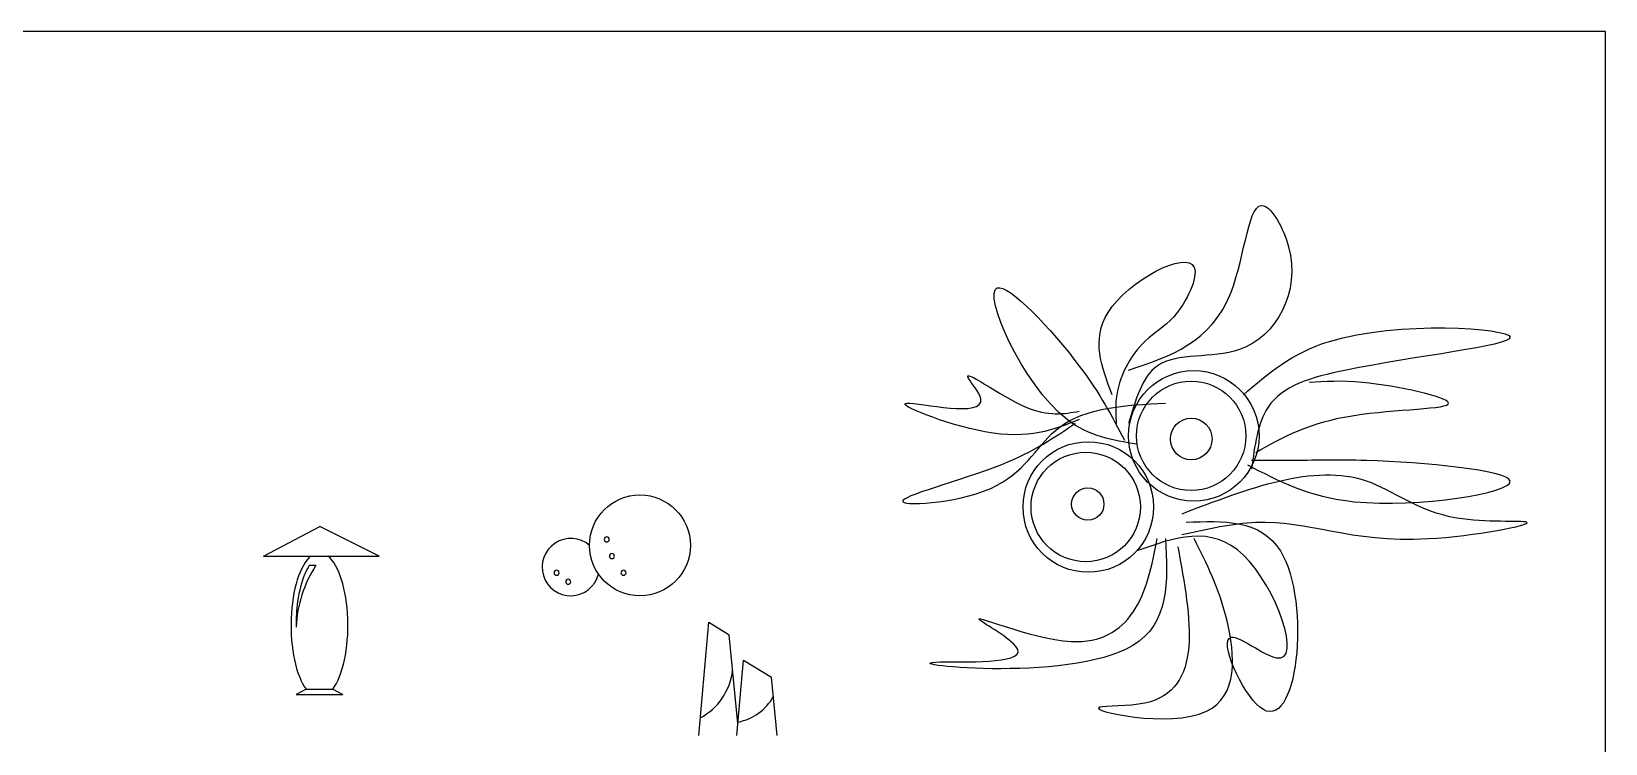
# Model space of a CAD drawing. Header units: metres. Extents: x 3586 to 7307, y 3108 to 6437.
# Drawn here: x 4055.1215 to 4055.5524, y 3261.9046 to 3262.0994 of the extents above; entities that cross this region are included whole.
import ezdxf

# ---------------------------------------------------------------- set-up
doc = ezdxf.new("R2010")
doc.units = ezdxf.units.M
doc.layers.add('PLANTERS', color=3, linetype='Continuous')
doc.linetypes.add('ZIGZAG', pattern='A,0.00254,-5.08,[131,ltypeshp.shx,S=5.08,R=0,X=-5.08,Y=0],-10.16,[131,ltypeshp.shx,S=5.08,R=180,X=5.08,Y=0],-5.08', length=20.32254)

msp = doc.modelspace()

# ---------------------------------------------------------------- linework, layer by layer
for p, q in [((4055.552372351333, 3262.099402729565), (4053.953817079998, 3262.099402729565)), ((4055.552372351333, 3260.957130746359), (4055.552372351333, 3262.099402729565)), ((4055.304144169503, 3261.906801890307), (4055.306911239607, 3261.937802323097)), ((4055.306911239607, 3261.937802323097), (4055.312445379814, 3261.934382553241)), ((4055.314883350366, 3261.910082177211), (4055.312445379814, 3261.934382553241)), ((4055.314590554975, 3261.906801890307), (4055.316433067319, 3261.92744418629)), ((4055.316433067319, 3261.92744418629), (4055.324060751316, 3261.922730730753)), ((4055.32565883539, 3261.906801890307), (4055.324060751316, 3261.922730730753))]:
    msp.add_line(p, q)
at = {"ltscale": 0.5}
for p, q in [((4055.184980607339, 3261.955886204689), (4055.200479639791, 3261.964007662192)), ((4055.216664754661, 3261.955886204689), (4055.200479639791, 3261.964007662192)), ((4055.184980607339, 3261.955886204689), (4055.216664754661, 3261.955886204689)), ((4055.197595530116, 3261.953380604112), (4055.199368945132, 3261.953392711726)), ((4055.196696352709, 3261.919440894739), (4055.193929282605, 3261.918057359687)), ((4055.193929282605, 3261.918057359687), (4055.206746314279, 3261.918057359687)), ((4055.196696352709, 3261.919440894739), (4055.203979244176, 3261.919440894739)), ((4055.203979244176, 3261.919440894739), (4055.206746314279, 3261.918057359687))]:
    msp.add_line(p, q, dxfattribs=at)
msp.add_circle((4055.288061570112, 3261.95881870058), 0.01380360679034098)
for centre, radius, start, end in [((4055.269128859347, 3261.952877192263), 0.007835737511523043, 49.11220523736077, 345.7338437701287), ((4055.278984862172, 3261.960451544888), 0.0006917675259501266, 0, 180), ((4055.278984862172, 3261.960451544888), 0.0006917675259501266, 180, 0), ((4055.280392301079, 3261.955884683898), 0.0006917675259501266, 0, 180), ((4055.280392301079, 3261.955884683898), 0.0006917675254953792, 180, 0), ((4055.265262288069, 3261.951317822907), 0.0006917675259501266, 0, 180), ((4055.265262288069, 3261.951317822907), 0.0006917675259501266, 180, 0), ((4055.283559057802, 3261.951317822907), 0.0006917675259501266, 0, 180), ((4055.283559057802, 3261.951317822907), 0.0006917675259501266, 180, 0), ((4055.268429032004, 3261.948858743013), 0.0006917675254953792, 0, 180), ((4055.268429032004, 3261.948858743013), 0.0006917675259501266, 180, 0), ((4055.296596932371, 3261.926587072528), 0.01696665338404563, 298.0430639244709, 352.9665000077522), ((4055.312313426517, 3261.924319081681), 0.01407139328725046, 280.6744910859344, 330.7538125747831)]:
    msp.add_arc(centre, radius, start, end)
msp.add_arc((4055.228288728411, 3261.93476737129), 0.03439850536334643, 147.2170643786431, 177.1095724197827, dxfattribs=at)
for start_param, end_param in [(3.446734478247323, 5.796817281980999), (6.769553332377908, 9.11963613611185)]:
    msp.add_ellipse((4055.200337798442, 3261.936971782188), major_axis=(0, -0.01983050551367282), ratio=0.3928569643938719, start_param=start_param, end_param=end_param, dxfattribs=at)
msp.add_open_spline([(4055.197595530116, 3261.953380604112), (4055.19758012487, 3261.953358056512), (4055.197564729743, 3261.953335314763), (4055.197107031667, 3261.952652903534), (4055.196674617617, 3261.951835323714), (4055.195442998005, 3261.948887756512), (4055.194771861592, 3261.946303041582), (4055.194059008109, 3261.941225332724), (4055.193910323082, 3261.938837888918), (4055.19393398497, 3261.936462756389)], degree=3, knots=[3.663641903225524, 3.663641903225524, 3.663641903225524, 3.663641903225524, 3.671457505962569, 3.671457505962569, 3.896180533677815, 3.896180533677815, 4.36917825023203, 4.36917825023203, 4.738780598799732, 4.738780598799732, 4.738780598799732, 4.738780598799732], dxfattribs=at)
at = {"layer": 'PLANTERS', "color": 32, "linetype": 'ZIGZAG', "ltscale": 0.05}
for centre, radius in [((4055.439664530293, 3261.98877759511), 0.01786697430181412), ((4055.43895583859, 3261.98877759511), 0.01496370666510256), ((4055.41079447728, 3261.969316242604), 0.01786697430181412), ((4055.410085785576, 3261.969316242604), 0.01496370666510256)]:
    msp.add_circle(centre, radius, dxfattribs=at)
at = {"layer": 'PLANTERS', "color": 32, "linetype": 'ZIGZAG', "ltscale": 0.025}
for centre, radius in [((4055.438979414517, 3261.987925457048), 0.005697999649528641), ((4055.410655153755, 3261.970112846124), 0.004428093598094086)]:
    msp.add_circle(centre, radius, dxfattribs=at)
at = {"layer": 'PLANTERS', "color": 74}
for points in [[(4055.421816112337, 3262.006762781302), (4055.449895781907, 3262.028131328157), (4055.458881210875, 3262.051749195733), (4055.465620331572, 3262.040502592126), (4055.452142155472, 3262.012386083106), (4055.429678419817, 3262.007887441663), (4055.421816112337, 3261.992142196611)], [(4055.417323365206, 3262.000014819137), (4055.416200178423, 3262.022508026353), (4055.439787100862, 3262.034879290322), (4055.434171166948, 3262.021383365992), (4055.426308859468, 3262.014635403827), (4055.418446551989, 3261.998890158776), (4055.418446551989, 3261.992142196611)], [(4055.424062485903, 3261.986518894807), (4055.404968310595, 3261.993266856972), (4055.385874135288, 3262.029255988518), (4055.408337870944, 3262.007887441663), (4055.420692925554, 3261.987643555168)], [(4055.453265342255, 3262.000014819137), (4055.4768521994, 3262.014635403827), (4055.526272417842, 3262.015760064188), (4055.481344946531, 3262.006762781302), (4055.460004397658, 3261.996640838055), (4055.455511650527, 3261.979770932643)], [(4055.408337870944, 3261.993266856972), (4055.38250457494, 3261.98989287589), (4055.361164026066, 3261.997765498415), (4055.381381388157, 3261.998890158776), (4055.378011827808, 3262.00451346058), (4055.393736442767, 3261.996640838055), (4055.408337870944, 3261.995516177694)], [(4055.45663483731, 3261.984269574086), (4055.483591320096, 3261.994391517333), (4055.509424616101, 3261.997765498415), (4055.485837693662, 3262.003388800219), (4055.471236265486, 3262.003388800219)], [(4055.407214684161, 3261.992142196611), (4055.386997322071, 3261.980895593004), (4055.360040839284, 3261.970773649757), (4055.385874135288, 3261.9752722912), (4055.40272193703, 3261.991017536251), (4055.431924793382, 3261.997765498415)], [(4055.454388463744, 3261.980895593004), (4055.483591320096, 3261.970773649757), (4055.526272417842, 3261.976396951561), (4055.486960880445, 3261.982020253365), (4055.465620331572, 3261.982020253365), (4055.455511650527, 3261.982020253365)], [(4055.437540727296, 3261.965150219815), (4055.463373958006, 3261.95727759729), (4055.457758024093, 3261.91454050358), (4055.449895781907, 3261.933659729713), (4055.462250771223, 3261.928036427909), (4055.453265342255, 3261.956152936929), (4055.424062485903, 3261.95727759729)], [(4055.431924793382, 3261.960651578372), (4055.42293929912, 3261.931410408992), (4055.370149520329, 3261.926911767549), (4055.391490069202, 3261.930285748631), (4055.381381388157, 3261.938158371157), (4055.406091497378, 3261.932535069353), (4055.42293929912, 3261.940407691878), (4055.429678419817, 3261.960651578372)], [(4055.435294353731, 3261.958402257651), (4055.426308859468, 3261.915665163941), (4055.413953804858, 3261.91454050358), (4055.44315666121, 3261.913415843219), (4055.448772595124, 3261.938158371157), (4055.439787100862, 3261.960651578372)]]:
    msp.add_spline(points, degree=3, dxfattribs=at)
at = {"layer": 'PLANTERS', "color": 74, "end_tangent": (0.7804660022030891, -0.6251982240898702)}
msp.add_spline([(4055.436417540514, 3261.961776238733), (4055.45663483731, 3261.965150219815), (4055.503808682187, 3261.960651578372), (4055.530765164974, 3261.965150219815), (4055.511670989666, 3261.966274880176), (4055.486960880445, 3261.976396951561), (4055.436417540514, 3261.967399668674)], degree=3, dxfattribs=at)

doc.saveas('drawing.dxf')
